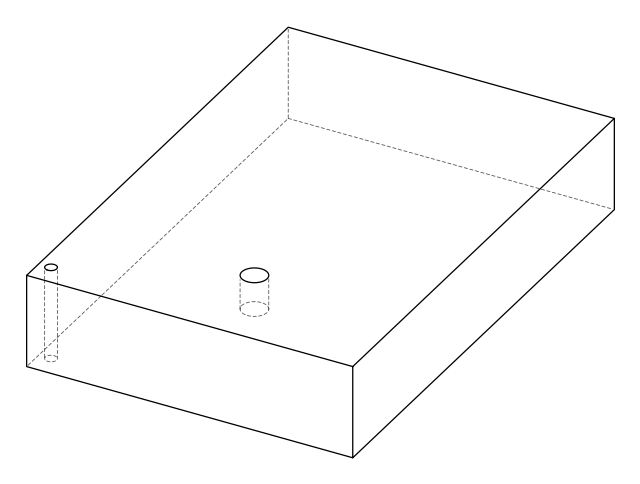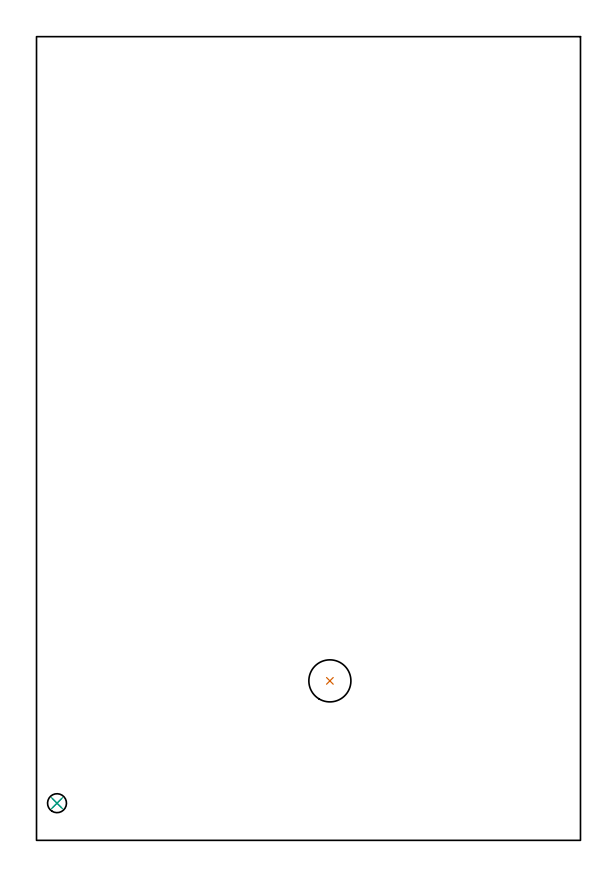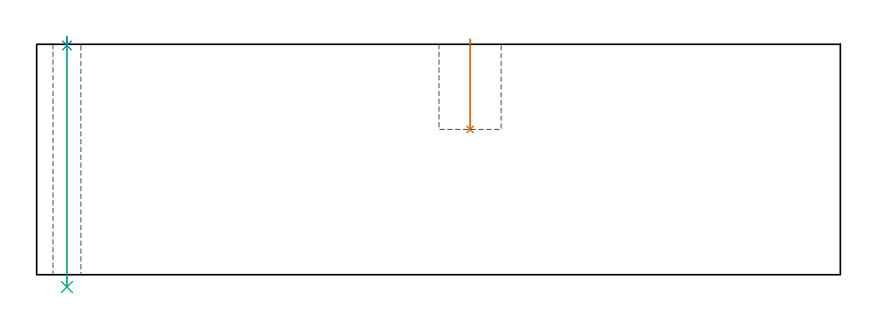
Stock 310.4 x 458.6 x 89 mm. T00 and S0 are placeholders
(PLAN: 3 operations, 2 tool changes, 0.6 min)
(1 INDEXABLE_INSERT_DRILL_BLIND_HOLE_FROM_SOLID | STEP1POCKET | UGT0302_003 | 0.14 min | 14865 mm3)
(2 SPOT_DRILL | STEP1HOLE | NXT0321_9005460120000 | 0.03 min | 2 mm3)
(3 DRILL_THROUGH_HOLE_INTO_CENTER | STEP1HOLE | UGT0301_220 | 0.38 min | 8110 mm3)
(TOOL UGT0302_003 | Indexable Insert Drill 24mm | D24 PA180 FL50 Z2)
(TOOL NXT0321_9005460120000 | NC Spot Drill, 142deg, 12mm, Carbide, Uncoated | D12 PA142 FL30 Z2)
(TOOL UGT0301_220 | Twist Drill 10.8 mm | D10.8 PA118 FL92 Z2)
(OP 1 INDEXABLE_INSERT_DRILL_BLIND_HOLE_FROM_SOLID)
G17 G21 G94 G90
T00 M6
G54
G17 G0 G90 X167.4 Y91. S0 M3
G43 Z99. H0
G94 G81 G98 Z56.1 F250. R91.
G80
M5
M2
(OP 2 SPOT_DRILL)
G17 G21 G94 G90
T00 M6
G54
G17 G0 G90 X11.7 Y21.2 S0 M3
G43 Z99. H0
G94 G81 G98 Z88.535 F250. R92.
G80
M5
M2
(OP 3 DRILL_THROUGH_HOLE_INTO_CENTER)
G17 G21 G94 G90
T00 M6
G54
G17 G0 G90 X11.7 Y21.2 S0 M3
G43 Z99. H0
G94 G73 G98 Z-4.745 F250. Q10.416 R91.
G80
M5
M2
